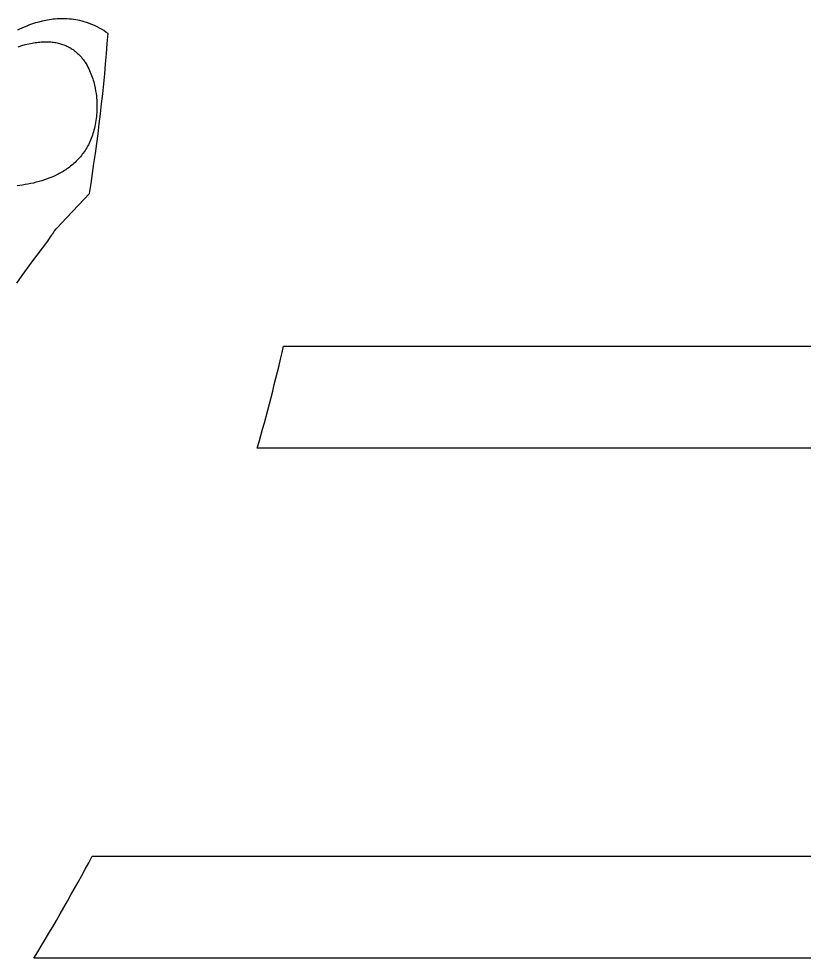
# Model space of a CAD drawing. Extents: x -3008 to 184, y 2842 to 4842.
# Drawn here: x -1078.2 to -770.5, y 3421.7 to 3790.1 of the extents above; entities that cross this region are included whole.
import ezdxf

# ---------------------------------------------------------------- set-up
doc = ezdxf.new("R2010")
doc.units = 0
doc.layers.get('0').update_dxf_attribs({"linetype": 'CONTINUOUS'})
doc.layers.add('LAYER_1', color=7, linetype='CONTINUOUS')

msp = doc.modelspace()

# ---------------------------------------------------------------- linework, layer by layer
for points in [[(-642.56, 3621.66), (-984.79, 3621.66, 0.012821), (-974.5, 3661.66), (-635.59, 3661.66, -0.008707)], [(-699.89, 3421.66), (-1072.34, 3421.66, 0.014115), (-1049.49, 3461.66), (-685.28, 3461.66, -0.009132)]]:
    msp.add_lwpolyline(points, format="xyb", close=True)
at = {"layer": 'LAYER_1'}
msp.add_lwpolyline([(-1078.98, 3686.4), (-1076.97, 3689.36), (-1073.15, 3694.66), (-1066.92, 3702.92), (-1065.78, 3704.52), (-1065.3, 3705.26), (-1064.86, 3705.95), (-1064.79, 3706.06), (-1064.71, 3706.19), (-1064.63, 3706.31), (-1064.54, 3706.44), (-1064.33, 3706.72), (-1064.11, 3707.01), (-1063.58, 3707.65), (-1062.96, 3708.36), (-1061.47, 3709.98), (-1050.55, 3721.59, 0.020914), (-1043.26, 3784.25), (-1044.1, 3784.85), (-1044.95, 3785.41), (-1045.8, 3785.93), (-1046.65, 3786.42), (-1047.5, 3786.87), (-1048.35, 3787.29), (-1049.2, 3787.67), (-1050.05, 3788.02), (-1050.9, 3788.34), (-1051.75, 3788.63), (-1052.6, 3788.89), (-1053.44, 3789.12), (-1054.29, 3789.33), (-1055.12, 3789.5), (-1055.96, 3789.65), (-1056.79, 3789.78), (-1057.61, 3789.88), (-1058.43, 3789.96), (-1059.25, 3790.02), (-1060.05, 3790.05), (-1060.85, 3790.06), (-1061.65, 3790.06), (-1062.43, 3790.04), (-1063.21, 3789.99), (-1063.97, 3789.93), (-1064.73, 3789.86), (-1065.48, 3789.77), (-1066.21, 3789.67), (-1066.94, 3789.55), (-1067.65, 3789.42), (-1068.36, 3789.28), (-1069.05, 3789.13), (-1070.38, 3788.79), (-1071.66, 3788.43), (-1072.89, 3788.05), (-1074.04, 3787.64), (-1075.13, 3787.23), (-1076.14, 3786.81), (-1077.08, 3786.4), (-1077.93, 3786.01), (-1078.7, 3785.63)], format="xyb", dxfattribs=at)
msp.add_lwpolyline([(-1078.49, 3779.12), (-1077.07, 3779.56), (-1075.69, 3779.94), (-1074.36, 3780.26), (-1073.7, 3780.4), (-1073.06, 3780.53), (-1072.43, 3780.64), (-1071.81, 3780.73), (-1071.2, 3780.82), (-1070.61, 3780.89), (-1070.02, 3780.95), (-1069.44, 3780.99), (-1068.87, 3781.03), (-1068.31, 3781.05), (-1067.76, 3781.06), (-1067.22, 3781.05), (-1066.69, 3781.04), (-1066.18, 3781.01), (-1065.67, 3780.98), (-1065.16, 3780.93), (-1064.67, 3780.87), (-1064.19, 3780.8), (-1063.72, 3780.72), (-1063.26, 3780.63), (-1062.8, 3780.53), (-1062.36, 3780.42), (-1061.92, 3780.3), (-1061.49, 3780.17), (-1061.07, 3780.03), (-1060.66, 3779.88), (-1060.26, 3779.73), (-1059.86, 3779.56), (-1059.48, 3779.39), (-1059.1, 3779.21), (-1058.73, 3779.02), (-1058.37, 3778.83), (-1058.02, 3778.62), (-1057.67, 3778.41), (-1057.33, 3778.2), (-1057, 3777.97), (-1056.68, 3777.74), (-1056.36, 3777.5), (-1056.06, 3777.26), (-1055.76, 3777.01), (-1055.46, 3776.76), (-1055.18, 3776.5), (-1054.9, 3776.23), (-1054.63, 3775.96), (-1054.36, 3775.69), (-1054.1, 3775.41), (-1053.85, 3775.12), (-1053.61, 3774.83), (-1053.37, 3774.54), (-1053.14, 3774.25), (-1052.91, 3773.95), (-1052.69, 3773.64), (-1052.48, 3773.34), (-1052.27, 3773.03), (-1051.87, 3772.4), (-1051.5, 3771.77), (-1051.15, 3771.12), (-1050.82, 3770.48), (-1050.52, 3769.83), (-1050.23, 3769.17), (-1049.96, 3768.52), (-1049.71, 3767.86), (-1049.48, 3767.21), (-1049.27, 3766.57), (-1049.08, 3765.93), (-1048.9, 3765.29), (-1048.74, 3764.67), (-1048.59, 3764.06), (-1048.33, 3762.88), (-1048.13, 3761.77), (-1047.97, 3760.74), (-1047.85, 3759.79), (-1047.76, 3758.96), (-1047.71, 3758.25), (-1047.67, 3757.67), (-1047.65, 3756.97), (-1047.65, 3756.88), (-1047.64, 3755.98), (-1047.65, 3755.1), (-1047.67, 3754.23), (-1047.71, 3753.38), (-1047.77, 3752.55), (-1047.85, 3751.73), (-1047.94, 3750.92), (-1048.04, 3750.14), (-1048.16, 3749.36), (-1048.3, 3748.61), (-1048.45, 3747.86), (-1048.62, 3747.14), (-1048.79, 3746.42), (-1048.99, 3745.73), (-1049.19, 3745.04), (-1049.41, 3744.37), (-1049.65, 3743.72), (-1049.89, 3743.08), (-1050.15, 3742.45), (-1050.42, 3741.84), (-1050.7, 3741.24), (-1050.99, 3740.65), (-1051.3, 3740.08), (-1051.62, 3739.52), (-1051.94, 3738.97), (-1052.28, 3738.44), (-1052.63, 3737.92), (-1052.99, 3737.41), (-1053.36, 3736.91), (-1053.73, 3736.43), (-1054.12, 3735.96), (-1054.52, 3735.5), (-1054.92, 3735.05), (-1055.33, 3734.61), (-1055.76, 3734.19), (-1056.19, 3733.77), (-1056.62, 3733.37), (-1057.07, 3732.98), (-1057.52, 3732.6), (-1057.98, 3732.23), (-1058.44, 3731.87), (-1058.91, 3731.52), (-1059.39, 3731.18), (-1059.87, 3730.86), (-1060.36, 3730.54), (-1060.86, 3730.23), (-1061.35, 3729.93), (-1061.86, 3729.64), (-1062.37, 3729.37), (-1062.88, 3729.1), (-1063.91, 3728.58), (-1064.96, 3728.11), (-1066.02, 3727.66), (-1067.09, 3727.26), (-1068.17, 3726.88), (-1069.25, 3726.53), (-1070.33, 3726.21), (-1071.42, 3725.93), (-1072.5, 3725.66), (-1073.58, 3725.43), (-1074.65, 3725.22), (-1075.72, 3725.03), (-1076.77, 3724.87), (-1078.84, 3724.6)], dxfattribs=at)

doc.saveas('drawing.dxf')
